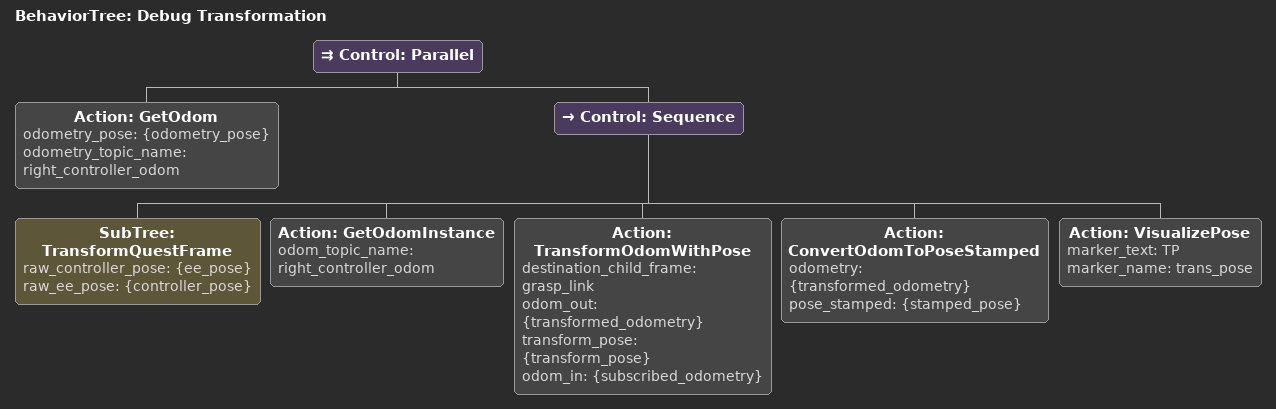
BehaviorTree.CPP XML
<?xml version='1.0' encoding='UTF-8'?>
<root BTCPP_format="4" main_tree_to_execute="Debug Transformation">
  <BehaviorTree ID="Debug Transformation" _description="">
    <Control ID="Parallel">
      <Action ID="GetOdom" odometry_pose="{odometry_pose}" odometry_topic_name="right_controller_odom"/>
      <Control ID="Sequence">
        <SubTree ID="TransformQuestFrame" raw_controller_pose="{ee_pose}" raw_ee_pose="{controller_pose}"/>
        <Action ID="GetOdomInstance" odom_topic_name="right_controller_odom"/>
        <Action ID="TransformOdomWithPose" destination_child_frame="grasp_link" odom_out="{transformed_odometry}" transform_pose="{transform_pose}" odom_in="{subscribed_odometry}"/>
        <Action ID="ConvertOdomToPoseStamped" odometry="{transformed_odometry}" pose_stamped="{stamped_pose}"/>
        <Action ID="VisualizePose" marker_text="TP" marker_name="trans_pose"/>
      </Control>
    </Control>
  </BehaviorTree>
</root>
